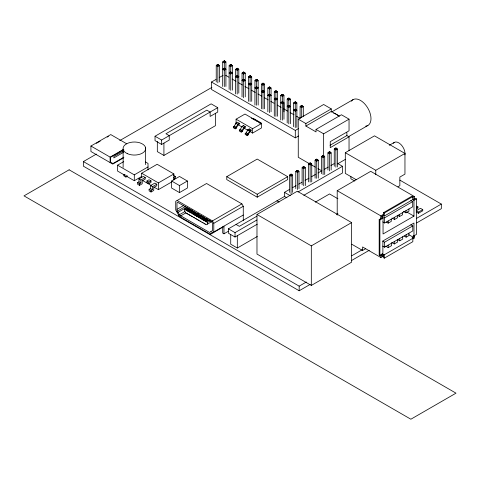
<?xml version="1.0" encoding="UTF-8"?>
<svg xmlns="http://www.w3.org/2000/svg" width="480" height="480" viewBox="0 0 480 480"><rect width="100%" height="100%" fill="white"/><g stroke="black" fill="none" stroke-linecap="round" stroke-linejoin="round"><path stroke-width="0.72" d="M146.958 180.972L146.958 182.526L148.884 183.642L150.996 182.43L150.996 180.876L149.064 179.76L146.958 180.972L148.884 182.088L150.996 180.876M148.884 183.642L148.884 182.088M173.892 179.952L173.892 173.958L157.14 164.286L141.654 173.226L141.648 177.03M365.76 248.646L362.586 250.476L362.586 246.96L380.868 257.508L382.146 256.806L382.164 253.386M383.568 214.356L383.592 212.616L412.08 196.116L412.836 196.548L412.836 199.572L384.3 216.048L383.592 215.64L383.568 214.356L380.868 215.886L337.206 190.68L337.206 215.1M383.568 255.984L383.592 254.376L384.3 254.784L412.836 238.314L412.836 241.692L384.3 258.162L383.592 257.754L383.568 255.984L382.146 256.806M416.448 198.882L413.97 200.31L413.214 199.878L415.692 198.45L416.448 198.882L416.448 234.414L413.97 235.842L413.262 235.434L413.238 238.836L414.372 238.164L414.402 235.35M380.868 257.508L380.892 254.7M234.36 126.138L235.884 123.132L237.408 122.25L239.286 123.336L239.286 124.362L237.762 125.244L236.238 128.244L235.224 128.832L233.346 127.746L233.346 126.72L234.36 126.138L236.238 127.218L236.238 128.244M240.36 129.414L241.884 126.408L243.408 125.532L245.286 126.618L245.286 127.638L243.762 128.52L242.238 131.526L241.224 132.114L239.346 131.028L239.346 130.002L240.36 129.414L242.238 130.5L242.238 131.526M246.222 132.798L247.746 129.798L249.27 128.916L251.148 130.002L251.148 131.028L249.624 131.904L248.106 134.91L247.086 135.498L245.208 134.412L245.208 133.386L246.222 132.798L248.106 133.884L248.106 134.91M243.27 220.584L243.27 206.274L241.89 203.886L206.568 183.498L175.716 201.312L175.716 210.06L179.508 216.57L209.994 234.168L210.738 234.12L211.908 232.638L213.144 232.776L213.792 232.044L213.792 223.296L212.412 220.908L177.09 200.514M219.456 81.978L219.456 65.586L217.848 64.404L216.234 65.586L216.234 81.978M225.912 86.454L225.906 61.962L224.298 60.78L222.684 61.962L222.684 86.454M222.684 69.312L224.298 68.13L225.912 69.312L224.298 70.242L222.684 69.312L223.764 68.694M232.356 90.174L232.362 65.688L230.748 64.506L229.134 65.688L229.134 89.43M229.134 73.038L230.748 71.85L232.356 73.038L230.748 73.968L229.134 73.038L230.208 72.414M238.812 93.156L238.806 69.414L237.198 68.226L235.584 69.414L235.59 93.9M235.59 76.764L237.198 75.576L238.812 76.764L237.198 77.694L235.59 76.764L237.198 75.834L238.812 76.764M245.262 96.876L245.262 73.14L243.648 71.952L242.04 73.14L242.034 96.876M242.034 80.484L243.648 79.302L245.262 80.484L243.648 81.414L242.034 80.484L243.648 79.554L245.262 80.484M251.712 101.346L251.712 76.86L250.098 75.672L248.484 76.86L248.49 101.346M248.49 84.21L250.098 83.028L251.712 84.21L250.098 85.14L248.49 84.21L250.098 83.28L251.712 84.21M258.162 105.072L258.162 80.586L256.548 79.398L254.94 80.586L254.934 105.072M254.934 87.936L256.548 86.748L258.162 87.936L256.548 88.866L254.934 87.936L256.014 87.312M264.612 108.798L264.612 84.306L262.998 83.124L261.384 84.306L261.39 108.798M261.39 91.662L263.004 90.474L264.612 91.662L263.004 92.592L261.39 91.662L263.004 90.726L264.612 91.662M271.062 111.774L271.062 88.032L269.454 86.85L267.84 88.032L267.84 111.774M267.84 95.382L269.448 94.194L271.062 95.382L269.448 96.312L267.84 95.382L269.448 94.452L271.062 95.382M277.512 116.244L277.512 91.758L275.898 90.57L274.29 91.758L274.29 116.244M274.29 99.108L275.904 97.92L277.512 99.108L275.904 100.038L274.29 99.108L275.904 98.178L275.898 91.5L275.094 91.038M283.962 111.876L283.962 95.484L282.354 94.296L280.74 95.484L280.74 119.97M282.888 102.21L283.962 102.828L282.348 103.758L280.74 102.828L282.348 101.646L283.962 102.828L283.962 119.22M290.418 123.696L290.412 99.204L288.798 98.022L287.19 99.204L287.19 122.946M287.19 106.554L288.804 105.372L290.418 106.554L288.804 107.484L287.19 106.554L288.804 105.624L290.418 106.554M296.862 127.416L296.868 102.93L295.254 101.748L293.64 102.93L293.64 126.672M293.64 110.28L295.254 109.092L296.862 110.28L295.254 111.21L293.64 110.28L295.254 109.35L296.862 110.28M303.312 116.34L303.312 106.656L301.704 105.468L300.09 106.656L300.09 118.572M292.656 192.366L292.656 175.23L291.048 174.042L289.434 175.23L289.434 192.366M299.004 188.634L299.004 171.498L297.396 170.31L295.782 171.498L295.782 188.634M305.34 185.61L305.34 167.724L303.726 166.542L302.112 167.724L302.112 184.866M311.742 181.914L311.742 164.028L310.134 162.846L308.52 164.028L308.52 181.914M318.3 178.176L318.3 160.296L316.692 159.108L315.078 160.296L315.078 178.176M324.708 174.48L324.708 156.594L323.094 155.412L321.48 156.594L321.48 173.73M331.152 170.01L331.152 152.874L329.544 151.686L327.93 152.874L327.93 170.01M337.488 166.986L337.488 149.1L335.874 147.918L334.266 149.1L334.266 166.242M412.836 238.314L412.128 237.9L414.402 236.562M413.97 235.842L413.97 223.026L382.878 240.984L382.878 253.794L379.89 255.522L379.182 255.108L379.182 219.576L382.338 217.752L383.052 218.166L383.052 233.976L413.97 216.126L413.97 200.31M380.88 217.224L383.592 215.64M412.65 197.538L414.372 196.542L370.71 171.336L337.206 190.68M217.848 64.656L216.234 65.586L217.848 66.516L219.456 65.586L217.848 64.404M224.298 61.032L222.684 61.962L224.298 62.892L225.906 61.962L224.298 60.78M217.038 64.866L217.848 65.334L218.652 64.866M223.488 61.242L224.298 61.71L225.102 61.242M230.748 64.758L229.134 65.688L230.748 66.618L232.362 65.688L230.748 64.506M123.51 157.884L112.746 164.1L90.924 151.5L90.924 146.028L110.754 134.58L126.744 143.814M223.494 68.592L224.298 69.06L225.102 68.592M229.944 64.968L230.748 65.436L231.552 64.968M96.396 143.328L100.206 141.132M107.184 137.1L108.45 136.368M298.53 135.996L295.302 137.862L211.482 89.466L211.482 82.026L216 79.422M219.222 77.562L223.092 75.33M237.198 68.484L235.584 69.414L237.198 70.344L238.806 69.414L237.198 68.226M229.938 72.318L230.748 72.78L231.552 72.318M236.388 68.694L237.198 69.156L238.002 68.694M310.206 284.394L299.172 290.766L83.4 166.188L83.4 161.574L96.384 154.08M119.748 140.586L211.926 87.372M236.394 76.044L237.198 76.506L238.008 76.044M242.844 72.42L243.648 72.882L244.458 72.42M250.098 75.93L248.484 76.86L250.098 77.79L251.712 76.86L250.098 75.672M90.924 146.028L110.112 157.11L123.546 149.352M242.844 79.764L243.648 80.232L244.452 79.764M249.294 76.14L250.098 76.602L250.902 76.14M123.834 149.646L110.514 157.338L110.514 162.156L112.914 163.542L123.912 157.194M123.738 150.81L113.85 156.516L113.85 157.902L123.738 152.196M155.034 136.236L211.134 103.848L217.734 107.658L217.734 112.056L210.12 116.448L210.12 112.056L206.82 110.148L165.948 133.746L169.248 135.648L169.248 140.046L161.634 144.444L155.034 140.634L155.034 136.236L161.634 140.046L217.734 107.658M256.548 79.656L254.94 80.586L256.548 81.516L258.162 80.586L256.548 79.398M249.294 83.49L250.098 83.958L250.908 83.49M255.744 79.866L256.548 80.328L257.358 79.866M124.638 175.14L117.552 171.048L117.552 165.186L123.78 161.586M262.998 83.376L261.384 84.306L262.998 85.242L264.612 84.306L262.998 83.124M255.744 87.216L256.548 87.678L257.352 87.216M262.194 83.586L262.998 84.054L263.802 83.586M268.914 87.414L267.84 88.032L269.454 88.962L271.062 88.032L269.454 86.85M262.194 90.936L263.004 91.404L263.808 90.936M268.644 87.312L269.454 87.78L270.258 87.312M127.176 176.334L125.928 177.054L123.894 175.884L123.894 175.002L125.142 174.282M123.894 175.002L125.928 176.178L127.176 175.458M157.32 141.486L157.32 151.626L163.92 155.436L215.448 125.682L215.448 113.37M275.364 91.134L274.29 91.758L275.898 92.688L277.512 91.758L276.438 91.134M268.644 94.662L269.448 95.124L270.258 94.662M275.898 91.5L276.708 91.038M117.552 165.186L134.304 174.858L148.014 166.944M236.094 122.826L236.094 119.184L244.98 114.054L261.48 123.582L261.48 127.95L252.594 133.08L250.056 131.61M282.354 94.554L280.74 95.484L282.354 96.414L283.962 95.484L282.354 94.296M275.1 98.388L275.904 98.85L276.708 98.388M126.57 176.256L134.304 180.72L141.78 176.4M282.348 101.898L282.354 95.226L283.158 94.764M239.286 123.336L237.762 124.218L236.238 127.218L235.224 127.806L233.346 126.72M137.574 182.664L138.972 181.86L138.972 178.926L143.31 176.43L145.242 177.546L145.242 179.1L142.218 180.834L142.218 183.768L139.506 185.334L137.574 184.218L137.574 182.664L139.506 183.78L140.898 182.976L140.898 180.042L138.972 178.926M280.74 102.828L281.814 102.21M288.798 98.274L287.19 99.204L288.798 100.134L290.412 99.204L288.798 98.022M281.544 102.108L282.348 102.576L283.158 102.108M287.994 98.484L288.798 98.952L289.608 98.484M245.286 126.618L243.762 127.494L242.238 130.5L241.224 131.088L239.346 130.002M294.714 102.312L293.64 102.93L295.254 103.86L296.868 102.93L295.254 101.748M288 105.834L288.804 106.302L289.608 105.834M294.45 102.21L295.254 102.678L296.058 102.21M260.262 123.612L261.276 123.024L253.284 118.41M141.654 173.226L158.406 182.898L173.892 173.958M236.094 119.184L252.594 128.712L261.48 123.582M251.148 130.002L249.624 130.878L248.106 133.884L247.086 134.472L245.208 133.386M149.118 189.336L150.516 188.532L150.516 185.604L154.854 183.102L156.78 184.218L156.78 185.772L153.762 187.506L153.762 190.44L151.05 192.006L149.118 190.89L149.118 189.336L151.05 190.452L152.442 189.648L152.442 186.714L150.516 185.604M173.538 177.564L175.362 176.508L175.362 178.032L173.538 179.088M301.164 106.032L300.09 106.656L301.704 107.586L303.312 106.656L302.238 106.032M171.63 181.02L179.496 176.472L187.368 181.02L187.368 188.052L179.496 192.594L171.63 188.052L171.63 181.02L179.496 185.562L187.368 181.02M294.444 109.56L295.254 110.022L296.058 109.56M300.894 105.936L301.704 106.398L302.508 105.936M153.894 187.038L158.406 189.642L171.954 181.818M309.048 163.488L298.26 157.26L298.26 119.154L323.652 104.496L331.266 108.894L331.266 111.384L305.874 126.042L305.874 123.552L331.266 108.894M211.482 82.026L295.302 130.422L298.53 128.562M331.434 112.11L353.01 99.654M226.752 176.664L257.214 159.078L287.676 176.664L287.676 179.598L257.214 197.184L226.752 179.598L226.752 176.664L257.214 194.25L287.676 176.664M176.988 209.328L183.354 205.65M305.874 126.042L316.032 131.91L316.032 129.414L341.424 114.756L349.038 119.154L349.038 130.806L330.252 141.648L330.252 147.66L349.038 136.812L349.038 150.684M176.442 211.734L185.418 206.55M177.396 212.718L187.008 207.168M212.082 221.448L206.37 224.748L185.67 212.796L184.596 210.942L184.596 209.244L187.134 207.78M187.554 208.758L185.652 209.856L188.19 208.098M185.652 209.562L186.744 210.192L189.282 208.728M178.452 215.28L184.86 211.578M189.282 209.022L186.744 210.192M190.374 209.652L187.836 211.116L190.374 209.358M179.508 216.57L185.916 212.868M187.836 210.822L188.928 211.452L191.466 209.988M316.032 129.414L323.646 133.812L349.038 119.154M192.102 209.916L188.928 211.452M190.02 212.376L192.558 210.618M190.65 212.01L192.558 210.912M190.02 212.082L191.112 212.712L193.65 211.248M193.65 211.542L191.112 212.712M192.204 213.636L194.742 211.878M192.834 213.27L194.742 212.172M192.204 213.342L193.29 213.972L195.834 212.508M195.834 212.802L193.29 213.972M196.29 213.798L194.382 214.896L196.92 213.138M194.382 214.602L195.474 215.232L198.012 213.768M198.648 213.696L195.474 215.232M198.474 215.058L196.566 216.156L199.104 214.398M196.566 215.862L197.658 216.492L200.196 215.028M200.196 215.322L197.658 216.492M198.75 217.416L201.288 215.658M199.386 217.05L201.288 215.952M198.75 217.122L199.842 217.752L202.38 216.288M203.016 216.216L199.842 217.752M203.472 217.212L200.934 218.676L203.472 216.918M200.934 218.382L202.026 219.012L204.564 217.548M330.036 145.29L346.878 135.564L349.038 136.812M204.564 217.842L202.026 219.012M203.118 219.936L205.656 218.178M203.754 219.57L205.02 218.838M348.24 136.818L367.908 125.46M203.118 219.642L204.21 220.272L206.748 218.808M207.384 218.736L204.21 220.272M207.84 219.732L205.302 221.196L207.84 219.438M205.302 220.908L206.394 221.538L208.932 220.068M209.562 219.996L206.394 221.538M335.874 148.17L334.266 149.1L335.874 150.03L337.488 149.1L335.874 147.918M184.596 209.244L207.444 222.438L210.618 220.602M310.134 163.098L308.52 164.028L310.134 164.958L311.742 164.028L310.134 162.846M316.692 159.36L315.078 160.296L316.692 161.226L318.3 160.296L316.692 159.108M322.554 155.976L321.48 156.594L323.094 157.524L324.708 156.594L323.094 155.412M329.544 151.944L327.93 152.874L329.544 153.804L331.152 152.874L329.544 151.686M291.048 174.3L289.434 175.23L291.048 176.16L292.656 175.23L291.048 174.042M296.856 170.88L295.782 171.498L297.396 172.428L299.004 171.498L297.93 170.88M335.07 148.38L335.874 148.848L336.684 148.38M302.922 167.004L303.726 167.472L304.53 167.004M309.324 163.308L310.134 163.776L310.938 163.308M315.882 159.576L316.692 160.038L317.496 159.576M322.29 155.874L323.094 156.342L323.898 155.874M328.734 152.154L329.544 152.616L330.348 152.154M290.238 174.51L291.048 174.972L291.852 174.51M296.586 170.778L297.396 171.246L298.2 170.778M212.412 220.908L241.89 203.886M213.792 223.296L243.27 206.274M356.322 179.754L345.306 173.394L345.306 152.7L374.496 135.846L404.958 153.432L404.958 174.126L399.852 177.072L399.852 185.694L397.938 186.798M210.636 233.796L211.914 233.058M213.198 232.32L243.27 215.028M210.738 234.12L223.398 226.86M284.454 196.812L284.454 192.348L289.614 189.372M292.836 187.512L296.064 185.652M298.644 184.158L301.866 182.298M305.088 180.438L308.958 178.206M311.538 176.718L315.408 174.48M317.982 172.992L321.852 170.76M324.432 169.272L328.302 167.034M330.882 165.546L334.104 163.686M337.614 163.854L345.228 159.456M257.286 224.184L235.032 237.03L228.432 233.22L228.432 228.822L284.532 196.434L286.932 197.82M256.98 214.494L297.294 191.22L351.63 222.594L351.63 262.164L311.316 285.438L256.98 254.064L256.98 214.494L311.316 245.868L351.63 222.594M222.708 226.824L222.708 233.07L223.974 233.802L228.48 231.204M297.996 191.976L342.486 166.29L342.486 172.986L303.798 195.318M256.86 216.216L239.346 226.332L236.046 224.424M228.432 228.822L235.032 232.632L256.956 219.972M389.256 145.314L394.332 142.38M315.318 202.152L329.532 193.944L337.932 198.792M230.718 234.798L230.718 244.212L237.318 248.022L257.286 236.496M345.306 152.7L375.768 170.286L404.958 153.432M336.636 214.464L337.932 213.714M383.592 212.616L384.3 213.024L412.836 196.548M379.182 219.576L379.89 219.99L383.052 218.166M382.11 216.342L384.648 217.806L412.698 201.612L412.698 206.802L384.648 222.996L382.746 221.898M386.268 222.06L388.17 223.158L391.254 221.382L391.254 219.186M391.974 218.034L394.512 219.498L397.596 217.722L397.596 215.52M397.692 215.406L399.594 216.504L402.594 214.776L402.594 212.634M403.416 211.368L405.954 212.838L408.954 211.104L408.954 208.962M416.208 207.948L417.966 206.928L417.966 208.104L416.208 209.118M422.748 209.616L420.462 208.296L416.148 210.786L418.434 212.106L422.748 209.616L422.748 210.786L418.434 213.282L416.148 211.962M83.4 161.574L299.172 286.146L306.312 282.024M351.75 255.792L362.136 249.798M416.664 218.316L441.33 204.072L441.33 208.692L416.664 222.93M351.75 260.406L369.276 250.29M382.668 241.11L384.57 242.208L412.776 225.924L412.776 230.94L384.57 247.224L382.668 246.12M391.74 242.496L394.278 243.96L397.566 242.064L397.566 239.718M397.206 239.34L399.744 240.81L402.714 239.094L402.714 236.748M404.226 236.082L406.128 237.18L408.942 235.554L408.942 233.148M385.638 246.138L388.176 247.602L391.626 245.61L391.626 243.15M383.592 254.376L380.898 255.906M140.898 180.042L145.242 177.546M152.442 186.714L156.78 184.218M331.266 111.384L339.516 116.148M244.188 72.516L245.262 73.14L243.648 74.07L242.04 73.14L243.648 71.952M281.544 94.764L282.354 95.226M225.912 69.312L224.298 68.382L224.298 61.71M231.282 72.414L232.356 73.038M257.088 87.312L258.162 87.936M225.672 75.33L228.894 77.19M232.116 79.05L235.986 81.282M238.566 82.776L242.436 85.008M245.01 86.496L248.88 88.728M251.46 90.216L255.33 92.454M257.91 93.942L261.774 96.174M264.354 97.662L268.224 99.894M270.804 101.388L274.026 103.248M277.248 105.108L281.118 107.34M283.698 108.834L287.568 111.066M290.148 112.554L294.018 114.786M296.592 116.274L299.82 118.14M298.26 119.154L305.874 123.552M399.858 180.132L441.33 204.072M410.796 200.514L412.698 201.612M416.7 206.196L417.966 206.928M337.326 163.314L342.486 166.29M251.358 118.104L255.048 120.234M256.278 120.942L257.508 121.656M354.78 181.032L350.886 178.788L350.886 176.634M406.992 212.094L413.97 216.126M311.586 164.958L315.396 167.154M317.934 168.618L321.738 170.82M241.884 126.408L243.762 127.494L243.762 128.52M238.002 124.65L241.806 126.852M243.714 127.95L248.154 130.512M410.868 224.826L412.776 225.924M304.266 167.106L305.34 167.724L303.726 168.66L302.112 167.724L303.726 166.542M408.834 234.69L413.262 237.246M284.454 192.348L290.262 195.702M276.918 200.832L279.114 202.098M351.798 244.248L362.586 250.476M173.418 175.386L175.362 176.508M145.506 161.976L148.014 163.428L148.014 169.872M142.296 180.336L151.32 185.55M138.972 181.86L140.898 182.976M150.516 188.532L152.442 189.648M258.738 122.364L259.752 123.198M382.332 215.088L382.338 217.752M380.868 215.886L380.892 218.562M414.372 196.542L414.378 199.2M418.434 212.106L418.434 213.282M413.214 198.48L413.214 199.878M406.128 234.774L406.128 237.18M405.954 210.696L405.954 212.838M399.744 238.464L399.744 240.81M399.594 214.368L399.594 216.504M394.512 217.302L394.512 219.498M394.278 241.62L394.278 243.96M388.17 220.962L388.17 223.158M388.176 245.142L388.176 247.602M384.648 217.806L384.648 222.996M384.57 242.208L384.57 247.224M384.3 213.024L384.3 216.048M384.3 254.784L384.3 258.162M379.89 219.99L379.89 255.522M375.768 170.286L375.768 174.72M346.878 132.564L346.878 135.564M335.874 148.848L335.874 167.172M329.544 152.616L329.544 170.94M323.646 133.812L323.646 156.228M323.094 156.342L323.094 174.666M316.692 160.038L316.692 178.362M311.316 245.868L311.316 285.438M310.134 163.776L310.134 182.094M303.726 167.472L303.726 185.796M301.704 106.398L301.704 117.27M299.172 286.146L299.172 290.766M297.396 171.246L297.396 189.564M295.302 130.422L295.302 137.862M295.254 102.678L295.254 109.824M295.254 110.022L295.254 127.602M291.048 174.972L291.048 194.04M288.798 98.952L288.798 106.098M288.804 106.302L288.804 123.876M282.348 102.576L282.348 120.15M275.904 98.85L275.904 116.43M269.454 87.78L269.454 94.926M269.448 95.124L269.448 112.704M262.998 84.054L262.998 91.2M263.004 91.404L263.004 108.984M257.214 194.25L257.214 197.184M256.548 80.328L256.548 87.48M256.548 87.678L256.548 105.258M252.594 128.712L252.594 133.08M250.098 76.602L250.098 83.28M250.098 83.958L250.098 101.532M249.624 131.904L249.624 130.878L247.746 129.798L247.746 130.824M249.27 128.916L249.27 129.426M247.086 134.472L247.086 135.498M243.648 72.882L243.648 80.028M243.648 80.232L243.648 97.806M243.408 125.532L243.408 126.042M241.224 131.088L241.224 132.114M237.762 125.244L237.762 124.218L235.884 123.132L235.884 124.158M237.318 235.71L237.318 248.022M237.198 69.156L237.198 76.302M237.198 76.506L237.198 94.086M235.224 127.806L235.224 128.832M235.032 232.632L235.032 237.03M230.748 65.436L230.748 72.582M230.748 72.78L230.748 90.36M224.298 69.06L224.298 86.634M223.974 226.164L223.974 233.802M217.848 65.334L217.848 82.908M207.444 222.438L207.444 224.13M205.302 224.13L204.21 223.5M203.118 222.87L202.026 222.24M200.772 221.514L199.872 220.992M198.75 220.35L197.658 219.72M196.566 219.09L195.474 218.46M194.382 217.83L193.29 217.2M192.204 216.564L191.112 215.934M190.02 215.304L188.928 214.674M187.836 214.044L186.744 213.414M179.496 185.562L179.496 192.594M163.92 143.124L163.92 155.436M161.634 140.046L161.634 144.444M158.406 182.898L158.406 189.642M151.05 190.452L151.05 192.006M145.632 147.876L145.632 164.622M139.506 183.78L139.506 185.334M134.304 174.858L134.304 180.72M125.928 176.178L125.928 177.054M123.126 149.196L123.126 167.4M110.112 157.11L110.112 162.582M351.336 101.208A14.898 8.604 60 0 1 367.908 108.258A14.898 8.604 60 0 1 365.73 126.132M333.618 113.154A14.898 8.604 60 0 1 338.538 115.848M393.336 143.304A8.868 5.118 60 0 1 400.908 144.498A8.868 5.118 60 0 1 404.94 154.884M211.086 231.3L209.664 232.512L179.838 215.292L176.982 210.348L176.982 202.65L177.618 202.284L211.89 222.072L212.52 223.17L212.52 230.862L211.086 231.3M69.132 169.812L24 195.87L410.868 419.22L456 393.162L69.132 169.812M127.23 153.594A11.31 6.528 0 0 0 145.542 149.58A11.31 6.528 0 0 0 130.362 142.434A11.31 6.528 0 0 0 127.23 153.594"/></g></svg>
